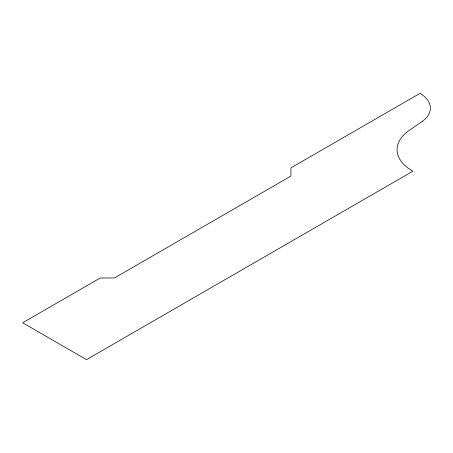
<?xml version="1.0" encoding="UTF-8"?>
<svg xmlns="http://www.w3.org/2000/svg" width="453" height="453" viewBox="0 0 453 453"><rect width="100%" height="100%" fill="white"/><g stroke="black" fill="none" stroke-linecap="round" stroke-linejoin="round"><path stroke-width="0.68" d="M422.202 121.427L407.457 131.659A51.936 29.989 0 0 0 412.91 171.194L86.512 359.642L22.65 322.768L100.232 277.978L114.422 277.978L290.922 176.075L290.922 167.882L420.005 93.358A36.602 21.132 0 0 1 422.202 121.427"/></g></svg>
